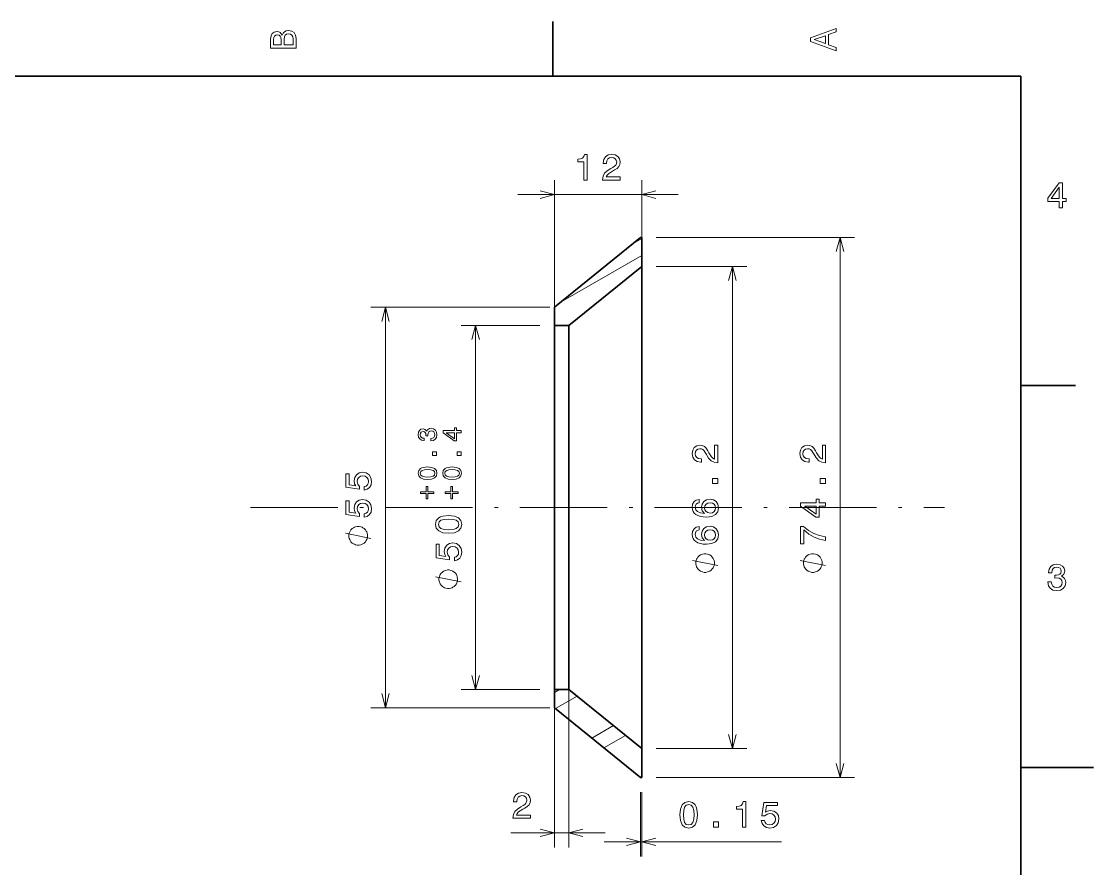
# Model space of a CAD drawing. Extents: x 0 to 297, y 0 to 210.
# Drawn here: x 149.7 to 297, y 91.1 to 207.5 of the extents above; entities that cross this region are included whole.
import ezdxf

# ---------------------------------------------------------------- set-up
doc = ezdxf.new("R2010")
doc.units = 0
doc.linetypes.add('DASHDOT', pattern=[18.5, 12, -3, 0.5, -3])

msp = doc.modelspace()

# ---------------------------------------------------------------- linework, layer by layer
at = {"color": 7, "lineweight": 35, "ltscale": 0.1875}
for p, q in [((222.699997, 200), (222.699997, 207.5)), ((287, 157.5), (294.5, 157.5))]:
    msp.add_line(p, q, dxfattribs=at)
at = {"color": 7, "lineweight": 35}
for p, q in [((287, 200), (10, 200)), ((287, 10), (287, 200)), ((234.917145, 111.682594), (234.917145, 173.830566)), ((222.917145, 118.791016), (222.917145, 165.730576)), ((224.917145, 118.791016), (224.917145, 165.730576))]:
    msp.add_line(p, q, dxfattribs=at)
at = {"color": 230, "lineweight": 13, "ltscale": 0.449708}
msp.add_line((222.917145, 167.730576), (222.917145, 185.718903), dxfattribs=at)
at = {"color": 230, "lineweight": 13, "ltscale": 0.247208}
msp.add_line((234.917145, 175.830566), (234.917145, 185.718903), dxfattribs=at)
at = {"color": 230, "lineweight": 13}
for p, q in [((217.917145, 183.718903), (239.917145, 183.718903)), ((222.917145, 116.791016), (222.917145, 94.053871)), ((224.917145, 116.791016), (224.917145, 94.053871))]:
    msp.add_line(p, q, dxfattribs=at)
at = {"color": 7, "lineweight": 35, "ltscale": 0.381302}
for p, q in [((222.917145, 168.230576), (234.768997, 177.830566)), ((222.917145, 113.230576), (234.768997, 103.630577))]:
    msp.add_line(p, q, dxfattribs=at)
at = {"color": 7, "lineweight": 13, "ltscale": 0.03345}
msp.add_line((233.758392, 177.011993), (234.917145, 177.681), dxfattribs=at)
at = {"color": 7, "lineweight": 35, "ltscale": 0.003704}
for p, q in [((234.768997, 177.830566), (234.917145, 177.830566)), ((234.768997, 103.630577), (234.917145, 103.630577))]:
    msp.add_line(p, q, dxfattribs=at)
at = {"color": 7, "lineweight": 35, "ltscale": 0.1}
for p, q in [((234.917145, 177.830566), (234.917145, 173.830566)), ((234.917145, 107.630577), (234.917145, 103.630577))]:
    msp.add_line(p, q, dxfattribs=at)
at = {"color": 7, "lineweight": 13}
for p, q in [((236.917145, 177.830566), (264.174408, 177.830566)), ((262.174408, 103.630577), (262.174408, 177.830566)), ((247.376846, 107.630577), (247.376846, 173.830566)), ((222.274979, 168.230576), (197.714584, 168.230576)), ((199.714584, 113.230576), (199.714584, 168.230576)), ((212.094406, 115.730576), (212.094406, 165.730576)), ((222.274979, 113.230576), (197.714584, 113.230576)), ((236.917145, 103.630577), (264.174408, 103.630577)), ((229.768997, 94.809517), (254.105835, 94.809517))]:
    msp.add_line(p, q, dxfattribs=at)
at = {"color": 7, "lineweight": 13, "ltscale": 0.320004}
msp.add_line((223.831879, 168.971512), (234.917145, 175.371597), dxfattribs=at)
at = {"color": 7, "lineweight": 35, "ltscale": 0.321724}
for p, q in [((224.917145, 165.730576), (234.917145, 173.830566)), ((224.917145, 115.730576), (234.917145, 107.630577)), ((224.917145, 115.730576), (234.917145, 107.630577))]:
    msp.add_line(p, q, dxfattribs=at)
at = {"color": 7, "lineweight": 13, "ltscale": 0.311493}
for p, q in [((236.917145, 173.830566), (249.376846, 173.830566)), ((236.917145, 107.630577), (249.376846, 107.630577))]:
    msp.add_line(p, q, dxfattribs=at)
at = {"color": 7, "lineweight": 35, "ltscale": 0.0625}
for p, q in [((222.917145, 168.230576), (222.917145, 165.730576)), ((222.917145, 115.730576), (222.917145, 113.230576))]:
    msp.add_line(p, q, dxfattribs=at)
at = {"color": 7, "lineweight": 13, "ltscale": 0.270568}
for p, q in [((220.917145, 165.730576), (210.094406, 165.730576)), ((220.917145, 115.730576), (210.094406, 115.730576))]:
    msp.add_line(p, q, dxfattribs=at)
at = {"color": 7, "lineweight": 35, "ltscale": 0.05}
for p, q in [((222.917145, 165.730576), (224.917145, 165.730576)), ((222.917145, 115.730576), (224.917145, 115.730576)), ((222.917145, 115.730576), (224.917145, 115.730576))]:
    msp.add_line(p, q, dxfattribs=at)
at = {"color": 7, "linetype": 'DASHDOT', "lineweight": 13}
msp.add_line((181.178833, 140.730576), (276.507324, 140.730576), dxfattribs=at)
at = {"color": 7, "lineweight": 35, "ltscale": 0.076511}
for p, q in [((222.917145, 115.730576), (222.917145, 118.791016)), ((224.917145, 115.730576), (224.917145, 118.791016))]:
    msp.add_line(p, q, dxfattribs=at)
at = {"color": 7, "lineweight": 13, "ltscale": 0.020171}
msp.add_line((222.917145, 115.327164), (223.615875, 115.730576), dxfattribs=at)
at = {"color": 7, "lineweight": 13, "ltscale": 0.085727}
msp.add_line((223.070541, 113.106323), (226.040222, 114.820877), dxfattribs=at)
at = {"color": 7, "lineweight": 13, "ltscale": 0.085728}
for p, q in [((228.064377, 109.061317), (231.034073, 110.775864)), ((229.728989, 107.712982), (232.698685, 109.427528))]:
    msp.add_line(p, q, dxfattribs=at)
at = {"color": 7, "lineweight": 35, "ltscale": 0.1013}
msp.add_line((234.917145, 107.630577), (234.917145, 111.682594), dxfattribs=at)
at = {"color": 7, "lineweight": 35, "ltscale": 0.25}
msp.add_line((287, 105), (297, 105), dxfattribs=at)
at = {"color": 7, "lineweight": 13, "ltscale": 0.00561}
msp.add_line((234.722824, 103.667969), (234.917145, 103.780159), dxfattribs=at)
at = {"color": 7, "lineweight": 13, "ltscale": 0.220527}
for p, q in [((234.768997, 101.630577), (234.768997, 92.809517)), ((234.917145, 101.630577), (234.917145, 92.809517))]:
    msp.add_line(p, q, dxfattribs=at)
at = {"color": 230, "lineweight": 13, "ltscale": 0.324638}
msp.add_line((216.931625, 96.053871), (229.917145, 96.053871), dxfattribs=at)
at = {"color": 7, "lineweight": 13}
for points in [[(185.542007, 205.630417), (185.249496, 205.983429), (185.052811, 206.074219), (184.81073, 206.104477), (184.432495, 206.03891), (184.160156, 205.842224), (183.993729, 205.524506), (183.933212, 205.080704), (183.933212, 203.835022), (187.433212, 203.835022), (187.433212, 205.151306), (187.36261, 205.620331), (187.155838, 205.968307), (186.828018, 206.185165), (186.384216, 206.260818), (186.08667, 206.215424), (185.839554, 206.094391), (185.65799, 205.897705)], [(261.633209, 203.466858), (261.633209, 203.930847), (260.604401, 204.298996), (260.604401, 205.695969), (261.633209, 206.064133), (261.633209, 206.538193), (258.128174, 205.257217), (258.128174, 204.742798)], [(185.385666, 204.984879), (185.385666, 204.298996), (184.351807, 204.298996), (184.351807, 205.025223), (184.382065, 205.297562), (184.472839, 205.489197), (184.629181, 205.605194), (184.86116, 205.645538), (185.093155, 205.600143), (185.254532, 205.479111), (185.355408, 205.272339)], [(187.014618, 205.095825), (187.014618, 204.298996), (185.809296, 204.298996), (185.809296, 205.050446), (185.844589, 205.368164), (185.9505, 205.595108), (186.132065, 205.731277), (186.394302, 205.776657), (186.671692, 205.731277), (186.863327, 205.605194), (186.979324, 205.393372)], [(260.17572, 204.460388), (258.632477, 205), (260.17572, 205.539627)], [(292.277374, 181.916794), (292.731262, 181.916794), (292.731262, 182.784225), (293.23056, 182.784225), (293.23056, 183.187683), (292.731262, 183.187683), (292.731262, 185.341141), (292.272339, 185.341141), (290.739197, 183.228027), (290.739197, 182.784225), (292.277374, 182.784225)], [(291.162842, 183.187683), (292.277374, 184.756134), (292.277374, 183.187683)], [(205.930817, 149.873123), (205.956055, 149.873123), (206.302231, 149.930817), (206.561859, 150.100296), (206.727722, 150.367142), (206.789032, 150.72052), (206.727722, 151.095535), (206.569061, 151.376785), (206.31665, 151.557083), (205.992126, 151.621994), (205.779373, 151.59314), (205.606293, 151.513809), (205.47287, 151.384003), (205.375504, 151.210922), (205.180786, 151.445297), (204.870682, 151.528244), (204.589417, 151.474152), (204.376678, 151.319092), (204.243256, 151.066681), (204.196381, 150.72052), (204.254074, 150.395981), (204.412735, 150.147171), (204.665146, 149.984909), (205.000488, 149.930817), (205.025742, 149.930817), (205.025742, 150.251755), (204.794952, 150.280594), (204.629089, 150.374344), (204.528122, 150.525803), (204.492065, 150.738541), (204.520905, 150.926056), (204.596634, 151.06308), (204.719238, 151.146011), (204.885101, 151.178467), (205.061798, 151.146011), (205.180786, 151.059479), (205.252899, 150.90802), (205.274536, 150.702484), (205.270935, 150.561859), (205.555801, 150.561859), (205.548584, 150.738541), (205.581039, 150.965714), (205.667587, 151.135193), (205.808212, 151.23616), (205.992126, 151.272217), (206.201263, 151.232559), (206.356323, 151.127991), (206.453674, 150.962112), (206.48613, 150.742157), (206.450073, 150.514984), (206.341888, 150.349106), (206.168808, 150.244537), (205.930817, 150.204865)], [(210.094406, 150.980148), (210.094406, 151.304672), (209.474197, 151.304672), (209.474197, 151.661652), (209.185715, 151.661652), (209.185715, 151.304672), (207.645996, 151.304672), (207.645996, 150.976532), (209.156876, 149.880341), (209.474197, 149.880341), (209.474197, 150.980148)], [(209.185715, 150.183243), (208.064285, 150.980148), (209.185715, 150.980148)], [(245.376846, 146.88739), (245.376846, 149.293015), (244.94313, 149.293015), (244.94313, 147.391724), (244.7061, 147.49762), (244.509415, 147.679184), (244.151337, 148.238983), (244.000046, 148.53653), (243.783188, 148.869385), (243.531021, 149.106415), (243.233475, 149.242584), (242.895584, 149.293015), (242.471954, 149.207275), (242.139099, 148.970245), (241.927277, 148.607132), (241.851624, 148.138123), (241.937363, 147.653961), (242.174393, 147.285812), (242.552643, 147.048782), (243.05191, 146.968094), (243.122528, 146.968094), (243.122528, 147.427017), (243.082184, 147.427017), (242.739243, 147.472412), (242.487076, 147.608582), (242.325699, 147.825439), (242.270218, 148.1129), (242.320648, 148.405411), (242.446732, 148.622269), (242.643417, 148.763474), (242.890533, 148.813904), (243.122528, 148.77861), (243.319214, 148.682785), (243.490677, 148.521408), (243.641968, 148.2995), (243.80336, 148.001953), (244.116043, 147.507721), (244.448898, 147.159729), (244.852356, 146.952957), (245.361725, 146.88739)], [(260.174408, 146.88739), (260.174408, 149.293015), (259.740692, 149.293015), (259.740692, 147.391724), (259.503662, 147.49762), (259.306976, 147.679184), (258.948914, 148.238983), (258.797607, 148.53653), (258.58075, 148.869385), (258.328583, 149.106415), (258.031036, 149.242584), (257.693146, 149.293015), (257.269501, 149.207275), (256.936646, 148.970245), (256.724854, 148.607132), (256.6492, 148.138123), (256.734924, 147.653961), (256.971954, 147.285812), (257.350189, 147.048782), (257.849487, 146.968094), (257.920074, 146.968094), (257.920074, 147.427017), (257.87973, 147.427017), (257.536804, 147.472412), (257.284637, 147.608582), (257.12326, 147.825439), (257.06778, 148.1129), (257.118225, 148.405411), (257.244293, 148.622269), (257.440979, 148.763474), (257.68808, 148.813904), (257.920074, 148.77861), (258.11676, 148.682785), (258.288239, 148.521408), (258.439545, 148.2995), (258.600922, 148.001953), (258.913605, 147.507721), (259.24646, 147.159729), (259.649902, 146.952957), (260.159271, 146.88739)], [(206.716904, 147.861755), (206.716904, 148.359375), (206.179626, 148.359375), (206.179626, 147.861755)], [(210.094406, 147.861755), (210.094406, 148.359375), (209.557129, 148.359375), (209.557129, 147.861755)], [(205.494507, 144.570282), (206.060638, 144.624374), (206.464493, 144.793854), (206.709686, 145.064285), (206.789032, 145.439301), (206.709686, 145.810715), (206.464493, 146.081161), (206.060638, 146.247025), (205.494507, 146.304718), (204.931976, 146.247025), (204.70842, 146.178513), (204.524506, 146.081161), (204.279312, 145.810715), (204.196381, 145.439301), (204.279312, 145.064285), (204.528122, 144.793854), (204.931976, 144.624374)], [(205.494507, 144.916443), (205.058182, 144.945297), (204.744476, 145.035446), (204.560577, 145.197708), (204.495667, 145.439301), (204.560577, 145.677292), (204.744476, 145.839554), (205.058182, 145.929703), (205.494507, 145.958557), (205.934418, 145.929703), (206.248138, 145.839554), (206.432037, 145.677292), (206.493347, 145.439301), (206.432037, 145.197708), (206.248138, 145.035446), (205.934418, 144.945297)], [(208.872009, 144.570282), (209.438126, 144.624374), (209.841995, 144.793854), (210.087189, 145.064285), (210.166519, 145.439301), (210.087189, 145.810715), (209.841995, 146.081161), (209.438126, 146.247025), (208.872009, 146.304718), (208.309479, 146.247025), (208.085922, 146.178513), (207.902008, 146.081161), (207.656815, 145.810715), (207.573883, 145.439301), (207.656815, 145.064285), (207.905624, 144.793854), (208.309479, 144.624374)], [(208.872009, 144.916443), (208.435684, 144.945297), (208.121979, 145.035446), (207.93808, 145.197708), (207.873169, 145.439301), (207.93808, 145.677292), (208.121979, 145.839554), (208.435684, 145.929703), (208.872009, 145.958557), (209.31192, 145.929703), (209.625641, 145.839554), (209.80954, 145.677292), (209.870834, 145.439301), (209.80954, 145.197708), (209.625641, 145.035446), (209.31192, 144.945297)], [(196.801758, 143.131195), (197.215302, 143.242157), (197.538071, 143.489273), (197.739792, 143.852386), (197.815445, 144.31636), (197.72467, 144.825729), (197.477554, 145.224136), (197.084183, 145.476303), (196.579849, 145.572128), (196.11084, 145.486389), (195.742676, 145.244308), (195.505646, 144.866074), (195.419907, 144.376877), (195.480438, 143.998642), (195.646851, 143.706131), (194.703766, 143.847336), (194.703766, 145.380478), (194.290222, 145.380478), (194.290222, 143.509445), (196.146133, 143.232071), (196.146133, 143.635529), (195.909103, 143.928024), (195.823364, 144.301224), (195.878845, 144.623993), (196.040222, 144.871109), (196.287354, 145.027451), (196.605072, 145.082932), (196.922791, 145.027451), (197.169907, 144.866074), (197.326248, 144.618958), (197.381729, 144.301224), (197.34642, 144.033936), (197.230438, 143.827164), (197.048874, 143.675873), (196.801758, 143.60022)], [(245.376846, 144.033936), (245.376846, 144.729904), (244.625412, 144.729904), (244.625412, 144.033936)], [(260.174408, 144.033936), (260.174408, 144.729904), (259.422974, 144.729904), (259.422974, 144.033936)], [(204.524506, 142.641846), (205.306992, 142.641846), (205.306992, 141.927872), (205.555801, 141.927872), (205.555801, 142.641846), (206.338287, 142.641846), (206.338287, 142.894257), (205.555801, 142.894257), (205.555801, 143.604614), (205.306992, 143.604614), (205.306992, 142.894257), (204.524506, 142.894257)], [(207.902008, 142.641846), (208.684494, 142.641846), (208.684494, 141.927872), (208.933304, 141.927872), (208.933304, 142.641846), (209.71579, 142.641846), (209.71579, 142.894257), (208.933304, 142.894257), (208.933304, 143.604614), (208.684494, 143.604614), (208.684494, 142.894257), (207.902008, 142.894257)], [(196.801758, 139.395172), (197.215302, 139.506134), (197.538071, 139.75325), (197.739792, 140.116364), (197.815445, 140.580338), (197.72467, 141.089706), (197.477554, 141.488113), (197.084183, 141.74028), (196.579849, 141.836105), (196.11084, 141.750366), (195.742676, 141.508286), (195.505646, 141.130051), (195.419907, 140.640854), (195.480438, 140.262619), (195.646851, 139.970108), (194.703766, 140.111313), (194.703766, 141.644455), (194.290222, 141.644455), (194.290222, 139.773422), (196.146133, 139.496048), (196.146133, 139.899506), (195.909103, 140.192001), (195.823364, 140.565201), (195.878845, 140.88797), (196.040222, 141.135086), (196.287354, 141.291428), (196.605072, 141.346909), (196.922791, 141.291428), (197.169907, 141.130051), (197.326248, 140.882935), (197.381729, 140.565201), (197.34642, 140.297913), (197.230438, 140.091141), (197.048874, 139.93985), (196.801758, 139.864197)], [(242.819931, 141.856277), (242.411423, 141.760452), (242.108841, 141.538544), (241.917191, 141.195602), (241.851624, 140.751801), (241.886932, 140.454254), (241.982758, 140.197052), (242.139099, 139.970108), (242.360992, 139.778458), (242.638367, 139.627167), (242.976273, 139.51622), (243.37468, 139.445602), (243.823532, 139.42543), (244.539673, 139.506134), (245.059128, 139.75325), (245.371796, 140.151657), (245.477707, 140.696335), (245.386932, 141.185516), (245.149902, 141.558716), (244.776703, 141.800797), (244.302643, 141.886536), (243.823532, 141.800797), (243.455383, 141.568802), (243.223389, 141.210739), (243.1427, 140.766937), (243.243561, 140.287827), (243.531021, 139.929764), (242.976273, 140.005402), (242.57785, 140.166794), (242.34082, 140.41391), (242.260132, 140.756851), (242.300476, 141.009003), (242.406387, 141.200653), (242.582901, 141.326736), (242.819931, 141.392288)], [(260.174408, 140.923279), (260.174408, 141.377167), (259.306976, 141.377167), (259.306976, 141.87645), (258.903503, 141.87645), (258.903503, 141.377167), (256.750061, 141.377167), (256.750061, 140.918228), (258.863159, 139.385086), (259.306976, 139.385086), (259.306976, 140.923279)], [(244.307678, 141.397339), (244.625412, 141.341858), (244.867477, 141.200653), (245.02887, 140.973709), (245.0793, 140.691284), (245.02887, 140.393738), (244.872528, 140.166794), (244.630447, 140.020538), (244.312729, 139.975143), (244.000046, 140.025574), (243.763016, 140.166794), (243.611725, 140.398773), (243.556244, 140.711456), (243.611725, 140.983795), (243.757965, 141.200653), (243.994995, 141.341858)], [(258.903503, 139.808716), (257.335083, 140.923279), (258.903503, 140.923279)], [(208.38475, 137.199234), (209.176544, 137.274887), (209.741379, 137.511917), (210.08432, 137.890167), (210.195267, 138.414658), (210.08432, 138.934113), (209.741379, 139.312347), (209.176544, 139.544342), (208.38475, 139.625031), (207.598007, 139.544342), (207.285324, 139.448517), (207.028122, 139.312347), (206.685181, 138.934113), (206.569183, 138.414658), (206.685181, 137.890167), (207.033173, 137.511917), (207.598007, 137.274887)], [(208.38475, 137.683395), (207.774521, 137.72374), (207.335754, 137.849823), (207.078552, 138.076767), (206.987778, 138.414658), (207.078552, 138.747513), (207.335754, 138.974457), (207.774521, 139.10054), (208.38475, 139.140884), (209.000031, 139.10054), (209.438782, 138.974457), (209.695984, 138.747513), (209.781723, 138.414658), (209.695984, 138.076767), (209.438782, 137.849823), (209.000031, 137.72374)], [(195.964584, 138.127884), (195.847916, 138.127884), (195.614578, 138.06955), (195.439575, 138.011215), (195.322906, 137.952881), (195.147919, 137.836212), (194.972916, 137.661224), (194.856247, 137.486221), (194.797913, 137.369553), (194.739578, 137.19455), (194.681244, 136.961212), (194.681244, 136.844559), (194.681244, 136.72789), (194.739578, 136.494553), (194.797913, 136.31955), (194.856247, 136.202881), (194.972916, 136.027893), (195.147919, 135.85289), (195.322906, 135.736221), (195.439575, 135.677887), (195.614578, 135.619553), (195.847916, 135.561218), (195.964584, 135.561218), (196.081253, 135.561218), (196.314575, 135.619553), (196.489578, 135.677887), (196.606247, 135.736221), (196.78125, 135.85289), (196.956253, 136.027893), (197.072906, 136.202881), (197.131241, 136.31955), (197.189575, 136.494553), (197.24791, 136.72789), (197.24791, 136.844559), (197.24791, 136.961212), (197.189575, 137.19455), (197.131241, 137.369553), (197.072906, 137.486221), (196.956253, 137.661224), (196.78125, 137.836212), (196.606247, 137.952881), (196.489578, 138.011215), (196.314575, 138.06955), (196.081253, 138.127884)], [(242.819931, 138.120255), (242.411423, 138.024429), (242.108841, 137.802521), (241.917191, 137.459579), (241.851624, 137.015778), (241.886932, 136.718231), (241.982758, 136.461029), (242.139099, 136.234085), (242.360992, 136.042435), (242.638367, 135.891144), (242.976273, 135.780197), (243.37468, 135.709579), (243.823532, 135.689407), (244.539673, 135.770111), (245.059128, 136.017227), (245.371796, 136.415634), (245.477707, 136.960312), (245.386932, 137.449493), (245.149902, 137.822693), (244.776703, 138.064774), (244.302643, 138.150513), (243.823532, 138.064774), (243.455383, 137.832779), (243.223389, 137.474716), (243.1427, 137.030914), (243.243561, 136.551804), (243.531021, 136.193741), (242.976273, 136.269379), (242.57785, 136.430771), (242.34082, 136.677887), (242.260132, 137.020828), (242.300476, 137.27298), (242.406387, 137.46463), (242.582901, 137.590714), (242.819931, 137.656265)], [(244.307678, 137.661316), (244.625412, 137.605835), (244.867477, 137.46463), (245.02887, 137.237686), (245.0793, 136.955261), (245.02887, 136.657715), (244.872528, 136.430771), (244.630447, 136.284515), (244.312729, 136.23912), (244.000046, 136.289551), (243.763016, 136.430771), (243.611725, 136.66275), (243.556244, 136.975433), (243.611725, 137.247772), (243.757965, 137.46463), (243.994995, 137.605835)], [(260.174408, 136.208862), (260.174408, 136.718231), (259.342285, 136.884659), (258.565613, 137.17717), (257.844421, 137.590714), (257.16864, 138.130341), (256.750061, 138.130341), (256.750061, 135.729767), (257.208984, 135.729767), (257.208984, 137.646179), (257.889832, 137.091431), (258.600922, 136.672836), (259.357391, 136.380341)], [(209.18158, 133.427917), (209.595123, 133.538864), (209.917892, 133.78598), (210.119629, 134.149094), (210.195267, 134.613068), (210.104492, 135.122437), (209.857376, 135.520859), (209.464005, 135.77301), (208.959686, 135.868835), (208.490662, 135.783096), (208.122498, 135.541031), (207.885468, 135.162781), (207.799744, 134.673599), (207.86026, 134.295349), (208.026688, 134.002838), (207.083603, 134.144058), (207.083603, 135.6772), (206.670059, 135.6772), (206.670059, 133.806152), (208.525955, 133.528778), (208.525955, 133.932236), (208.288925, 134.224747), (208.203201, 134.597946), (208.258667, 134.920715), (208.420059, 135.167831), (208.667175, 135.324173), (208.984894, 135.379639), (209.302612, 135.324173), (209.549744, 135.162781), (209.706085, 134.915665), (209.761551, 134.597946), (209.726257, 134.330658), (209.61026, 134.123886), (209.428696, 133.97258), (209.18158, 133.896942)], [(243.626846, 134.391861), (243.510178, 134.391861), (243.27684, 134.333527), (243.101852, 134.275192), (242.985184, 134.216858), (242.810181, 134.100189), (242.635178, 133.925201), (242.518509, 133.750198), (242.460175, 133.63353), (242.40184, 133.458527), (242.343506, 133.225189), (242.343506, 133.108536), (242.343506, 132.991867), (242.40184, 132.75853), (242.460175, 132.583527), (242.518509, 132.466858), (242.635178, 132.29187), (242.810181, 132.116867), (242.985184, 132.000198), (243.101852, 131.941864), (243.27684, 131.88353), (243.510178, 131.825195), (243.626846, 131.825195), (243.743515, 131.825195), (243.976852, 131.88353), (244.15184, 131.941864), (244.268509, 132.000198), (244.443512, 132.116867), (244.618515, 132.29187), (244.735184, 132.466858), (244.793518, 132.583527), (244.851852, 132.75853), (244.910187, 132.991867), (244.910187, 133.108536), (244.910187, 133.225189), (244.851852, 133.458527), (244.793518, 133.63353), (244.735184, 133.750198), (244.618515, 133.925201), (244.443512, 134.100189), (244.268509, 134.216858), (244.15184, 134.275192), (243.976852, 134.333527), (243.743515, 134.391861)], [(258.424408, 134.391861), (258.307739, 134.391861), (258.074402, 134.333527), (257.899414, 134.275192), (257.782745, 134.216858), (257.607727, 134.100189), (257.432739, 133.925201), (257.316071, 133.750198), (257.257751, 133.63353), (257.199402, 133.458527), (257.141083, 133.225189), (257.141083, 133.108536), (257.141083, 132.991867), (257.199402, 132.75853), (257.257751, 132.583527), (257.316071, 132.466858), (257.432739, 132.29187), (257.607727, 132.116867), (257.782745, 132.000198), (257.899414, 131.941864), (258.074402, 131.88353), (258.307739, 131.825195), (258.424408, 131.825195), (258.541077, 131.825195), (258.774414, 131.88353), (258.949402, 131.941864), (259.066071, 132.000198), (259.241058, 132.116867), (259.416077, 132.29187), (259.532745, 132.466858), (259.591064, 132.583527), (259.649414, 132.75853), (259.707733, 132.991867), (259.707733, 133.108536), (259.707733, 133.225189), (259.649414, 133.458527), (259.591064, 133.63353), (259.532745, 133.750198), (259.416077, 133.925201), (259.241058, 134.100189), (259.066071, 134.216858), (258.949402, 134.275192), (258.774414, 134.333527), (258.541077, 134.391861)], [(290.729126, 130.51622), (290.729126, 130.480911), (290.809814, 129.996765), (291.046844, 129.633652), (291.420044, 129.401657), (291.914276, 129.315933), (292.438782, 129.401657), (292.832153, 129.623566), (293.08429, 129.976593), (293.175079, 130.430481), (293.134735, 130.728027), (293.023773, 130.970108), (292.842224, 131.156708), (292.600159, 131.292877), (292.927948, 131.565216), (293.043945, 131.998932), (292.968292, 132.392303), (292.751434, 132.68985), (292.398407, 132.87645), (291.914276, 132.942017), (291.460388, 132.861313), (291.112396, 132.63942), (290.885468, 132.286392), (290.809814, 131.817368), (290.809814, 131.782074), (291.258636, 131.782074), (291.299011, 132.104828), (291.430115, 132.336823), (291.641937, 132.478027), (291.939484, 132.528473), (292.201721, 132.488113), (292.393372, 132.382217), (292.509369, 132.210739), (292.554749, 131.97876), (292.509369, 131.731628), (292.388336, 131.565216), (292.176514, 131.46434), (291.889069, 131.434082), (291.692383, 131.439133), (291.692383, 131.04071), (291.939484, 131.050797), (292.257202, 131.005417), (292.494232, 130.884369), (292.635468, 130.687683), (292.685883, 130.430481), (292.630402, 130.13797), (292.484161, 129.921112), (292.252167, 129.784943), (291.944519, 129.739563), (291.626801, 129.789993), (291.394806, 129.941284), (291.248566, 130.183365), (291.193085, 130.51622)], [(208.344406, 132.160629), (208.227737, 132.160629), (207.9944, 132.102295), (207.819412, 132.043961), (207.702744, 131.985626), (207.52774, 131.868958), (207.352737, 131.693954), (207.236069, 131.518951), (207.177734, 131.402298), (207.1194, 131.227295), (207.061066, 130.993958), (207.061066, 130.877289), (207.061066, 130.76062), (207.1194, 130.527298), (207.177734, 130.352295), (207.236069, 130.235626), (207.352737, 130.060623), (207.52774, 129.88562), (207.702744, 129.768951), (207.819412, 129.710617), (207.9944, 129.652283), (208.227737, 129.593964), (208.344406, 129.593964), (208.461075, 129.593964), (208.694412, 129.652283), (208.8694, 129.710617), (208.986069, 129.768951), (209.161072, 129.88562), (209.336075, 130.060623), (209.452744, 130.235626), (209.511078, 130.352295), (209.569412, 130.527283), (209.627747, 130.76062), (209.627747, 130.877289), (209.627747, 130.993958), (209.569412, 131.227295), (209.511078, 131.402283), (209.452744, 131.518951), (209.336075, 131.693954), (209.161072, 131.868958), (208.986069, 131.985626), (208.8694, 132.043961), (208.694412, 132.102295), (208.461075, 132.160629)], [(240.164337, 98.519173), (240.23999, 97.727386), (240.47702, 97.162544), (240.855255, 96.819603), (241.379761, 96.708649), (241.899216, 96.819603), (242.277451, 97.162544), (242.509445, 97.727386), (242.590134, 98.519173), (242.509445, 99.305916), (242.41362, 99.618591), (242.277451, 99.875801), (241.899216, 100.218735), (241.379761, 100.334732), (240.855255, 100.218735), (240.47702, 99.870758), (240.23999, 99.305916)], [(248.761017, 96.809517), (249.219955, 96.809517), (249.219955, 100.334732), (248.877014, 100.334732), (248.78624, 100.0271), (248.604691, 99.820328), (248.327301, 99.699287), (247.944031, 99.658936), (247.944031, 99.300873), (248.761017, 99.300873)], [(251.337097, 97.722336), (251.448059, 97.308792), (251.695175, 96.986031), (252.058289, 96.784302), (252.522263, 96.708649), (253.031631, 96.799431), (253.430054, 97.046547), (253.682205, 97.439919), (253.77803, 97.944244), (253.692291, 98.413261), (253.450226, 98.781418), (253.071976, 99.018448), (252.582779, 99.104187), (252.204544, 99.043671), (251.912033, 98.877243), (252.053238, 99.820328), (253.58638, 99.820328), (253.58638, 100.233871), (251.715347, 100.233871), (251.437973, 98.37796), (251.841431, 98.37796), (252.133942, 98.61499), (252.507141, 98.700729), (252.829895, 98.645248), (253.077026, 98.483871), (253.233368, 98.236755), (253.288834, 97.919022), (253.233368, 97.601303), (253.071976, 97.354187), (252.82486, 97.197845), (252.507141, 97.142365), (252.239838, 97.177673), (252.033066, 97.293671), (251.881775, 97.47522), (251.806122, 97.722336)], [(240.648483, 98.519173), (240.688843, 99.129402), (240.814911, 99.568161), (241.041855, 99.825363), (241.379761, 99.916145), (241.712616, 99.825363), (241.93956, 99.568161), (242.065643, 99.129402), (242.105988, 98.519173), (242.065643, 97.9039), (241.93956, 97.465134), (241.712616, 97.207932), (241.379761, 97.122192), (241.041855, 97.207932), (240.814911, 97.465134), (240.688843, 97.9039)], [(244.767792, 96.809517), (245.46376, 96.809517), (245.46376, 97.560959), (244.767792, 97.560959)]]:
    msp.add_lwpolyline(points, close=True, dxfattribs=at)
at = {"color": 230, "lineweight": 13}
for points in [[(226.958359, 185.718903), (227.417282, 185.718903), (227.417282, 189.24411), (227.074356, 189.24411), (226.983566, 188.936478), (226.802017, 188.729706), (226.524643, 188.608673), (226.141357, 188.568329), (226.141357, 188.210266), (226.958359, 188.210266)], [(229.554611, 185.718903), (231.960236, 185.718903), (231.960236, 186.152618), (230.058929, 186.152618), (230.164841, 186.389648), (230.34639, 186.586334), (230.906189, 186.944412), (231.203751, 187.095703), (231.536591, 187.312561), (231.773636, 187.564728), (231.90979, 187.862274), (231.960236, 188.200165), (231.874496, 188.62381), (231.637466, 188.95665), (231.274353, 189.168472), (230.805328, 189.24411), (230.321182, 189.158386), (229.953018, 188.921356), (229.715988, 188.543106), (229.6353, 188.043823), (229.6353, 187.973221), (230.094238, 187.973221), (230.094238, 188.01358), (230.139618, 188.356506), (230.275787, 188.608673), (230.492645, 188.77005), (230.780121, 188.825531), (231.072617, 188.775101), (231.289474, 188.649017), (231.430695, 188.452332), (231.481125, 188.205215), (231.445816, 187.973221), (231.350006, 187.776535), (231.188614, 187.605072), (230.966705, 187.453766), (230.669159, 187.292389), (230.174927, 186.979706), (229.82695, 186.646851), (229.620178, 186.243393), (229.554611, 185.734039)], [(217.219086, 98.053871), (219.62471, 98.053871), (219.62471, 98.487587), (217.723404, 98.487587), (217.829315, 98.724625), (218.010864, 98.92131), (218.570663, 99.279373), (218.868225, 99.430672), (219.201065, 99.64753), (219.43811, 99.899689), (219.574265, 100.197243), (219.62471, 100.535141), (219.538971, 100.958771), (219.301941, 101.291626), (218.938828, 101.503433), (218.469803, 101.579086), (217.985657, 101.493347), (217.617493, 101.256317), (217.380463, 100.878082), (217.299774, 100.378799), (217.299774, 100.308197), (217.758713, 100.308197), (217.758713, 100.348541), (217.804092, 100.691483), (217.940262, 100.943642), (218.15712, 101.105026), (218.44458, 101.1605), (218.737091, 101.110062), (218.953949, 100.983986), (219.095169, 100.7873), (219.145599, 100.540184), (219.110291, 100.308197), (219.014465, 100.111511), (218.853088, 99.940033), (218.63118, 99.788742), (218.333633, 99.627357), (217.839401, 99.314682), (217.491425, 98.981827), (217.284637, 98.578369), (217.219086, 98.069)]]:
    msp.add_lwpolyline(points, close=True, dxfattribs=at)
for points in [[(220.985291, 183.201263), (222.917145, 183.718903), (220.985291, 184.236542)], [(236.848999, 184.236542), (234.917145, 183.718903), (236.848999, 183.201263)], [(220.985291, 95.536232), (222.917145, 96.053871), (220.985291, 96.57151)], [(226.848999, 96.57151), (224.917145, 96.053871), (226.848999, 95.536232)]]:
    msp.add_lwpolyline(points, dxfattribs=at)
at = {"color": 7, "lineweight": 13}
for points in [[(262.692047, 175.898727), (262.174408, 177.830566), (261.656769, 175.898727)], [(247.894485, 171.898727), (247.376846, 173.830566), (246.859207, 171.898727)], [(200.232224, 166.298721), (199.714584, 168.230576), (199.196945, 166.298721)], [(212.612045, 163.798721), (212.094406, 165.730576), (211.576767, 163.798721)], [(197.714584, 136.494553), (194.214584, 137.19455)], [(245.376846, 132.75853), (241.876846, 133.458527)], [(260.174408, 132.75853), (256.674408, 133.458527)], [(210.094406, 130.527283), (206.594406, 131.227295)], [(211.576767, 117.66243), (212.094406, 115.730576), (212.612045, 117.66243)], [(199.196945, 115.16243), (199.714584, 113.230576), (200.232224, 115.16243)], [(246.859207, 109.562424), (247.376846, 107.630577), (247.894485, 109.562424)], [(261.656769, 105.562424), (262.174408, 103.630577), (262.692047, 105.562424)], [(232.837143, 94.291878), (234.768997, 94.809517), (232.837143, 95.327156)], [(236.848999, 95.327156), (234.917145, 94.809517), (236.848999, 94.291878)]]:
    msp.add_lwpolyline(points, dxfattribs=at)

doc.saveas('drawing.dxf')
